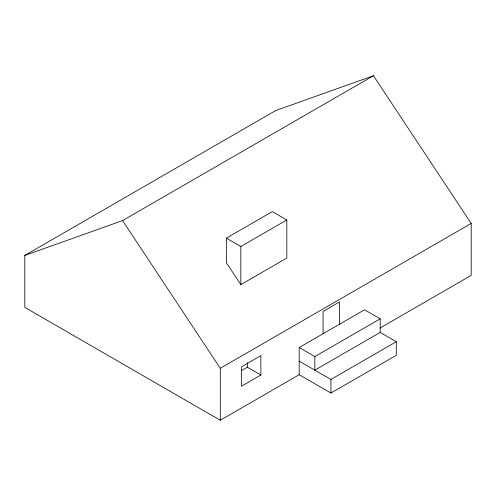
<?xml version="1.0" encoding="UTF-8"?>
<svg xmlns="http://www.w3.org/2000/svg" width="496" height="496" viewBox="0 0 496 496"><rect width="100%" height="100%" fill="white"/><g stroke="black" fill="none" stroke-linecap="round" stroke-linejoin="round"><path stroke-width="0.74" d="M380.203 332.413L380.203 318.823L314.842 356.562L314.842 370.146L380.203 332.413L396.304 341.707L396.304 355.291L330.937 393.03L299.193 374.703L220.292 420.261L24.8 307.39L24.8 255.421L275.708 110.558L373.451 75.739L471.2 223.429L471.2 275.398L379.986 328.061M24.8 255.421L122.549 220.602L373.451 75.739M226.356 238.148L272.329 211.6L286.818 219.97L286.818 258.075L240.845 284.617L226.356 262.725L226.356 238.148L240.845 246.512L286.818 219.97M220.292 420.261L220.292 368.286L471.2 223.429M241.329 370.679L247.33 367.214L260.865 375.026L260.865 355.638L241.521 366.811L241.521 386.198L260.865 375.026M299.193 374.703L299.193 347.529L364.56 309.789L380.203 318.823M299.193 361.119L330.937 379.44L396.304 341.707M299.193 347.529L314.842 356.562M122.549 220.602L220.292 368.286M339.58 324.21L339.58 301.915L323.063 311.451L323.063 333.746M330.937 379.44L330.937 393.03M247.33 362.737L247.33 367.214M240.845 246.512L240.845 284.617"/></g></svg>
